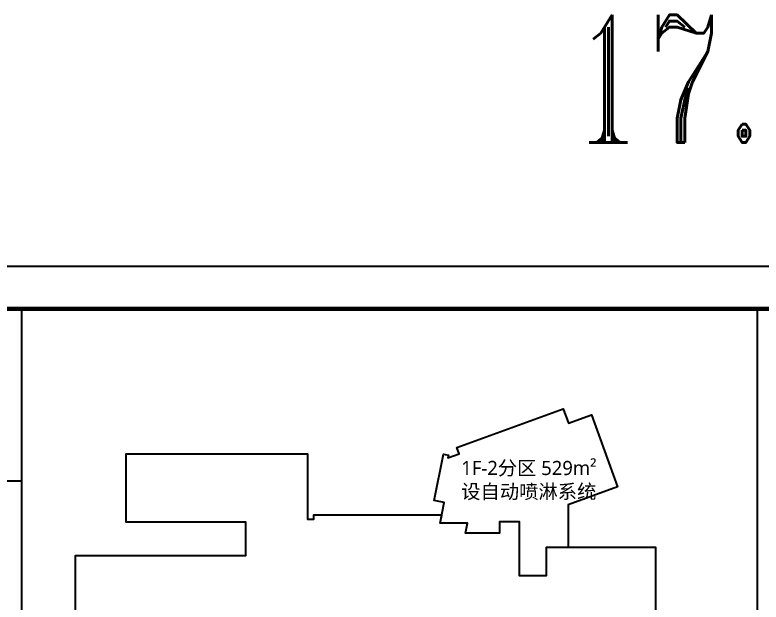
# Model space of a CAD drawing. Header units: inches. Extents: x -97096 to 280004, y -37912 to 97116.
# Drawn here: x 63441 to 89803, y 76385 to 97116 of the extents above; entities that cross this region are included whole.
import ezdxf
from ezdxf.enums import TextEntityAlignment as Align

# ---------------------------------------------------------------- set-up
doc = ezdxf.new("R2010")
doc.units = ezdxf.units.IN
doc.header["$LTSCALE"] = 1000
doc.header["$MEASUREMENT"] = 0
for name, color, linetype in [('FIRE-CURTAIN', 30, 'Continuous'), ('GPS提资', 1, 'Continuous'), ('PUB_TEXT', 7, 'Continuous'), ('RAIL', 163, 'Continuous'), ('TK', 101, 'Continuous'), ('图框', 7, 'Continuous')]:
    doc.layers.add(name, color=color, linetype=linetype)
doc.styles.get("Standard").update_dxf_attribs({"font": 'gbenor.shx', "bigfont": 'gbcbig.shx'})
doc.styles.add('TKZ1_tjhts.shx', font='tjromant.shx', dxfattribs={"bigfont": 'tjhts.shx'})

# ---------------------------------------------------------------- blocks, each defined once
blk = doc.blocks.new('B-Date')
at = {"style": 'TKZ1_tjhts.shx', "width": 0.7}
blk.add_text('17.05.19', height=450, dxfattribs=at).set_placement((-96708.3, 1496841.8), align=Align.MIDDLE_CENTER)
blk = doc.blocks.new('A0-150')
at = {"layer": 'TK'}
blk.add_lwpolyline([(0, 0), (178350, 0), (178350, 126150), (0, 126150)], close=True, dxfattribs=at)
at = {"layer": 'TK', "const_width": 150}
blk.add_lwpolyline([(3750, 1500), (176850, 1500), (176850, 124650), (3750, 124650)], close=True, dxfattribs=at)

msp = doc.modelspace()

# ---------------------------------------------------------------- linework, layer by layer
at = {"layer": 'FIRE-CURTAIN'}
msp.add_lwpolyline([(78466.8, 79172.1), (78611.8, 79897), (78249, 79969.6), (78577.5, 81612.1), (78754, 81576.8), (78733.7, 81475.2), (79132.1, 81620.2), (79053.2, 81836.9), (82813.8, 83205.7), (82999.6, 82698.6), (83806.9, 82992.5), (84730.4, 80455.3), (82982.6, 79819.2), (82982.6, 78312.1), (82205, 78312.1), (82205, 77312.1), (81265, 77312.1), (81265, 79212.1), (80565, 79212.1), (80565, 78812.1), (79363.6, 78812.1), (79435.6, 79172.1)], close=True, dxfattribs=at)
msp.add_lwpolyline([(86085, 75612.1), (86085, 78312.1), (82205, 78312.1), (82205, 77312.1), (81265, 77312.1), (81265, 79212.1), (80565, 79212.1), (80565, 78812.1), (79363.6, 78812.1), (79435.6, 79172.1), (78466.8, 79172.1), (78522.8, 79452.1), (73985, 79452.1), (73985, 79302.1), (73785, 79302.1), (73785, 81612.1), (71585, 81612.1), (71585, 81612.1), (67365, 81612.1), (67365, 79212.1), (71585, 79212.1), (71585, 78012.1), (65565, 78012.1), (65565, 75612.1)], dxfattribs=at)
at = {"layer": 'RAIL'}
msp.add_lwpolyline([(63675, 80650), (14637.4, 80650)], dxfattribs=at)
at = {"layer": '图框', "linetype": 'Continuous'}
msp.add_lwpolyline([(89675, 86737.9), (63675, 86737.9), (63675, 65237.9), (89675, 65237.9)], close=True, dxfattribs=at)

# ---------------------------------------------------------------- block references
at = {"layer": 'GPS提资'}
msp.add_blockref('A0-150', (-75175, -37912.1), dxfattribs=at)
at = {"layer": '图框', "color": 5, "xscale": 10, "yscale": 10, "zscale": 10}
msp.add_blockref('B-Date', (1059724.6, -14873552.3), dxfattribs=at)

# ---------------------------------------------------------------- texts
at = {"layer": 'PUB_TEXT', "linetype": 'Continuous', "insert": (79208.6, 81369.7), "char_height": 500, "attachment_point": 1}
msp.add_mtext_dynamic_manual_height_columns('{\\fMicrosoft YaHei|b0|i0|c0|p34;1F-2\\fMicrosoft YaHei|b0|i0|c134|p34;分区\\fMicrosoft YaHei|b0|i0|c0|p34; 529m²\\P\\fMicrosoft YaHei|b0|i0|c134|p34;设自动喷淋系统}', width=5884.021, gutter_width=17.5, heights=[0], dxfattribs=at)

doc.saveas('drawing.dxf')
